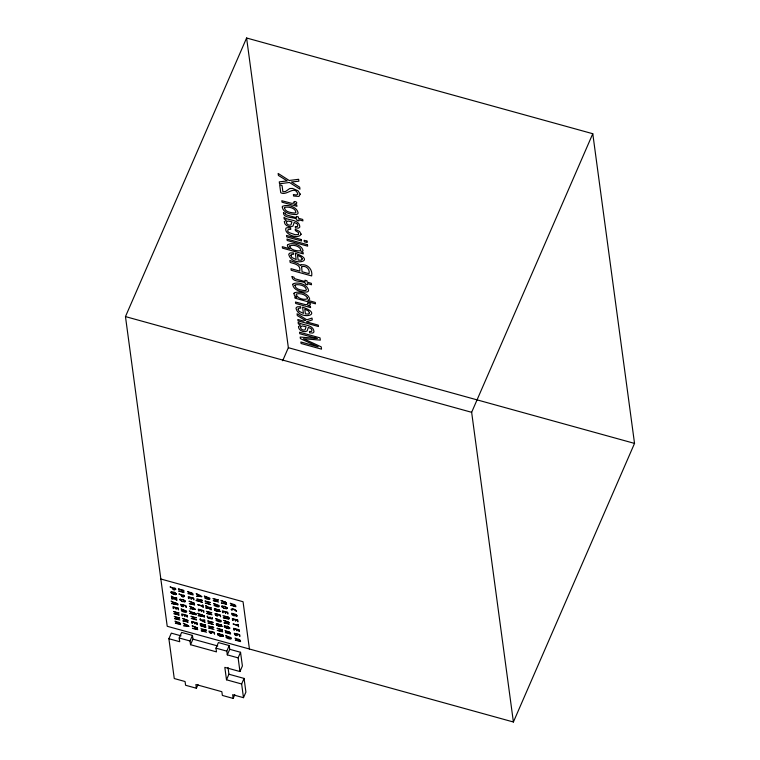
<?xml version="1.0" encoding="UTF-8"?>
<svg xmlns="http://www.w3.org/2000/svg" width="760" height="760" viewBox="0 0 760 760"><rect width="100%" height="100%" fill="white"/><g stroke="black" fill="none" stroke-linecap="round" stroke-linejoin="round"><path stroke-width="1.14" d="M125.466 316.597L246.601 38L592.781 133.722L634.533 443.403L513.399 722L167.219 626.278L125.466 316.597L471.647 412.309L513.399 722M282.673 360.743L288.353 347.69L246.601 38M198.008 684.532L196.393 688.246L185.582 685.254L185.079 681.53L174.258 678.538L168.891 638.723L171.314 633.146L181.051 635.835M168.891 638.723L179.711 641.716L179.208 637.982L181.63 632.406L192.451 635.398L192.954 639.131L190.523 644.708L216.486 651.88L215.982 648.147L218.405 642.57L229.225 645.563L229.729 649.297L227.306 654.873L238.118 657.865L239.96 671.545L224.817 667.365L226.499 679.801L241.642 683.99L243.485 697.68L232.664 694.688L233.168 698.421L222.357 695.428L221.853 691.695L195.89 684.513L196.393 688.246M190.523 644.708L190.019 640.975L192.451 635.398M227.306 654.873L226.803 651.139L229.225 645.563M226.499 679.801L228.921 674.225L228.009 667.442M238.118 657.865L240.54 652.289L229.729 649.297M239.96 671.545L242.392 665.969L240.54 652.289M233.168 698.421L234.792 694.697M241.642 683.99L244.065 678.414L228.921 674.225M243.485 697.68L245.907 692.103L244.065 678.414M471.647 412.309L592.781 133.722M288.353 347.69L634.533 443.403M160.844 579.006L243.048 601.73L249.422 649.011M192.954 639.131L217.778 645.99M179.208 637.982L190.019 640.975M215.982 648.147L226.803 651.139M287.403 245.138L287.707 246.658L289.911 248.805L282.283 246.696L282.483 248.14L303.287 253.887L303.098 252.491L301.122 251.94L303.088 250.809C302.271 245.062 291.412 241.442 287.403 245.138M282.283 206.976C282.986 212.999 291.232 214.709 296.315 214.462A6.593 3.183 23.5 0 0 298.12 212.971C297.151 206.825 287.726 204.041 282.606 206.245L282.283 206.976M292.733 284.534C293.445 290.548 301.691 292.258 306.764 292.02A6.593 3.183 23.5 0 0 308.579 290.529C307.61 284.382 298.186 281.599 293.065 283.803L292.733 284.534M294.13 201.96L293.626 203.129L291.887 203.376L281.817 200.735L282.017 202.179L296.941 206.311L296.761 204.934L294.177 204.221L296.618 203.423C297.806 201.875 293.626 200.839 294.13 201.96M307.781 303.249L307.277 304.409L305.539 304.665L295.469 302.024L295.668 303.459L310.593 307.591L310.412 306.223L307.828 305.51L310.27 304.703C311.457 303.154 307.277 302.119 307.781 303.249M178.847 622.373L179.892 623.827L178.961 624.178L180.595 624.625L180.31 623.352L178.847 622.373M191.425 592.743L192.47 594.197L191.339 594.5L193.163 594.994L192.888 593.721L191.425 592.743M228.874 631.778L229.919 633.232L228.988 633.583L230.622 634.03L230.337 632.757L228.874 631.778M234.146 604.466L235.191 605.919L234.061 606.223L235.885 606.717L235.609 605.444L234.146 604.466M238.849 639.35L239.884 640.803L238.953 641.155L240.587 641.601L240.312 640.328L238.849 639.35M290.833 255.274L291.792 257.459L296.162 259.578L295.317 253.289C318.231 261.202 291.175 267.188 288.733 254.191L290.016 252.976L293.351 252.862L293.55 254.277L291.878 254.344L290.833 255.274M298.091 309.101L299.05 311.286L303.42 313.405L302.575 307.116C325.479 315.039 298.433 321.024 295.991 308.019L297.274 306.812L300.608 306.688L300.798 308.104L299.136 308.17L298.091 309.101M182.523 604.646L183.274 605.369L183.207 606.746L183.863 605.425L185.45 605.872L186.257 607.468L186.019 605.663L182.523 604.646M210.833 631.361L211.593 632.082L211.527 633.45L212.182 632.139L213.769 632.586L214.576 634.172L214.339 632.377L210.833 631.361M216.857 613.957L217.616 614.678L217.55 616.056L218.206 614.736L219.792 615.182L220.6 616.778L220.352 614.982L216.857 613.957M236.151 633.593L236.911 634.315L236.844 635.692L237.49 634.372L239.086 634.818L239.884 636.405L239.647 634.609L236.151 633.593M209.541 617.414L208.753 618.003L207.708 617.225L207.812 616.198L207.052 616.227L207.927 618.061L212.401 618.972L212.163 617.471L211.689 618.611L210.501 618.26L210.064 617.044L209.541 617.414M200.232 618.934L201.058 619.942L204.611 620.008L204.962 620.378L202.663 620.521L205.219 622.269C204.24 621.956 198.255 619.524 200.232 618.934M302.252 258.932L301.226 260.252L298.158 260.091L297.512 255.322L301.007 257.013L302.252 258.932M309.51 312.759L308.484 314.079L305.406 313.918L304.769 309.149L308.265 310.849L309.51 312.759M300.209 194.132L298.955 196.431L293.578 196.013L293.388 194.55L296.238 195.016L297.882 194.151C294.642 184.5 286.843 196.327 280.744 192.736L279.68 184.861L282.045 185.516L282.891 191.786L285.447 191.52L289.76 188.527L292.572 188.432L297.967 190.741L300.209 194.132M307.515 297.967L307.325 298.813C303.772 300.333 297.151 298.414 296.219 294.358L296.457 293.968C300.133 292.97 305.662 294.443 307.515 297.967M301.112 234.184C298.623 239.742 283.974 234.545 285.865 228.294A5.481 2.651 23.5 0 1 288.059 227.658L290.577 227.943L290.767 229.349L288.249 229.349L287.651 231.078A3.296 1.596 23.5 0 0 289.247 232.645L295.137 234.707L298.442 234.583L298.528 232.626L295.393 230.622L295.203 229.225L299.573 231.486L301.112 234.184M293.997 293.388L294.291 295.137L296.685 297.35L294.776 296.818L294.956 298.148L315.495 303.829L315.305 302.423L307.876 300.371L309.69 299.126C308.484 293.246 299.402 290.938 294.338 292.78L293.997 293.388M284.44 207.765C284.876 212.078 291.042 212.667 294.462 213.009A3.648 1.767 23.5 0 0 295.934 212.154C295.184 207.708 288.401 206.596 284.715 207.309L284.44 207.765M294.889 285.323C295.336 289.626 301.492 290.225 304.922 290.567A3.648 1.767 23.5 0 0 306.394 289.712C305.634 285.266 298.851 284.154 295.174 284.867L294.889 285.323M236.55 611.163C236.873 612.389 231.791 606.679 231.961 610.403L231.049 609.254L232.436 608.722L235.334 609.681L236.55 611.163M289.645 246.059C290.643 250.22 296.865 251.18 300.533 250.752L300.951 250.315C300.276 246.23 292.885 243.969 289.645 246.059M284.344 221.692C284.145 225.482 290.082 228.105 292.99 226.062L294.158 222.471L297.036 223.687L297.815 225.35L297.397 226.508L295.279 226.518L295.459 227.867L298.576 228.152L299.829 227.05C299.592 219.051 288.353 220.894 283.983 217.303L284.183 218.937L286.349 220.191L284.344 221.692M301.635 267.102L302.072 271.748L309.073 273.676C310.089 269.373 306.233 265.525 302.119 266.494L301.635 267.102M298.481 326.619C298.291 330.41 304.228 333.032 307.135 330.99L308.303 327.408L311.182 328.615L311.961 330.277L311.543 331.436L309.424 331.455L309.605 332.794L312.721 333.089L313.975 331.987C313.738 323.988 302.499 325.831 298.129 322.231L298.328 323.865L300.495 325.118L298.481 326.619M233.434 613.757L234.184 614.774L233.482 615.714L235.761 615.818L234.764 614.755L235.571 614.346L233.434 613.757M286.425 222.138C286.083 224.304 289.18 225.739 290.918 224.941L291.973 221.815L288.002 221.008L286.425 222.138M300.57 327.066C300.228 329.232 303.326 330.666 305.064 329.878L306.118 326.752L302.147 325.935L300.57 327.066M177.964 622.877L178.391 624.026L175.332 623.181L177.355 623.01L174.971 621.167L178.258 622.25L177.964 622.877M190.541 593.246L190.969 594.396L187.91 593.55L189.924 593.38L187.539 591.536L190.826 592.619L190.541 593.246M227.99 632.282L228.418 633.431L225.359 632.586L227.382 632.415L224.998 630.572L228.285 631.655L227.99 632.282M233.263 604.969L233.69 606.119L230.631 605.274L232.645 605.102L230.261 603.26L233.548 604.342L233.263 604.969M237.956 639.853L238.393 640.994L235.325 640.148L237.348 639.986L234.964 638.144L238.25 639.217L237.956 639.853M175.693 589.428L174.202 589.969L175.085 589.105L174.068 587.993L175.57 588.411L175.693 589.428M184.509 596.467L183.017 597.008L183.891 596.153L182.875 595.042L184.386 595.46L184.509 596.467M217.541 609.558L217.493 610.327C208.458 608.095 222.186 610.936 214.358 608.703L219.688 610.147L217.541 609.558M219.507 624.482L219.45 625.252C210.425 623.019 224.152 625.85 216.315 623.628L221.701 625.072L219.507 624.482M220.875 634.438L220.827 635.217C211.793 632.985 225.52 635.816 217.683 633.593L223.041 635.037L220.875 634.438M232.997 615.039L232.047 614.821L231.61 613.272L232.902 613.605L232.313 614.08L232.997 615.039M283.442 212.791C283.508 218.633 293.512 216.638 296.704 219.184L296.865 220.343L298.908 220.913L298.756 219.744L302.926 220.903L302.727 219.44L298.556 218.291L298.376 216.923L296.324 216.353L296.505 217.721L286.767 215.032L285.684 214.434L285.427 213.341L283.442 212.791M292.058 276.659C292.115 282.501 302.119 280.497 305.311 283.052L305.472 284.212L307.524 284.781L307.363 283.613L311.534 284.772L311.334 283.309L307.163 282.159L306.983 280.782L304.931 280.221L305.121 281.589L295.374 278.901L294.291 278.302L294.034 277.21L292.058 276.659M185.934 611.505C174.382 608.019 188.584 615.192 186.475 610.964L181.032 608.969L185.934 611.505M209.19 598.614C197.638 595.128 211.84 602.3 209.722 598.063L204.288 596.077L209.19 598.614M218.528 606.033C206.967 602.547 221.169 609.719 219.06 605.492L213.617 603.497L218.528 606.033M220.552 621.072C209 617.586 223.202 624.758 221.084 620.531L215.65 618.535L220.552 621.072M230.575 638.2C219.023 634.714 233.225 641.886 231.107 637.659L225.673 635.664L230.575 638.2M176.424 594.178L175.522 594.709L174.03 594.044L176.424 594.178M185.383 601.502L184.471 602.034L182.989 601.369L185.383 601.502M227.211 608.342L226.309 608.864L224.817 608.209L227.211 608.342M229.71 628.244L228.807 628.776L227.316 628.111L229.71 628.244M237.091 615.875L236.569 616.369L236.065 614.479L237.091 615.875M173.916 592.154L176.377 593.845L173.916 592.154M182.865 599.478L185.335 601.169L182.865 599.478M224.703 606.318L227.164 608.01L224.703 606.318M227.202 626.221L229.672 627.912L227.202 626.221M171.066 591.926L173.137 592.353L171.066 591.926M180.016 599.26L182.096 599.678L180.016 599.26M221.853 606.091L223.924 606.518L221.853 606.091M224.352 626.003L226.423 626.42L224.352 626.003M219.925 611.543L217.218 610.983L219.925 611.543M221.882 626.458L219.184 625.908L221.882 626.458M223.25 636.424L220.552 635.873L223.25 636.424M300.951 264.917L300.219 265.382L297.72 263.435L289.873 260.49L290.139 262.447C294.519 263.815 301.074 264.689 299.763 271.101L290.976 268.679L291.194 270.275L311.666 275.927C312.959 269.486 307.297 263.53 300.951 264.917M173.584 603.886L171.513 603.611L172.482 603.288L172.311 602.072L171.076 601.131L174.961 602.718L175.256 603.231L172.976 602.614L173.081 603.345L175.246 604.342L173.584 603.886M191.757 613.709L189.677 613.434L190.655 613.111L190.484 611.895L189.24 610.954L193.135 612.541L193.429 613.054L191.149 612.436L191.254 613.168L193.42 614.165L191.757 613.709M200.241 615.999L198.16 615.723L199.13 615.4L198.968 614.184L197.723 613.244L201.618 614.831L201.913 615.334L199.633 614.726L199.737 615.457L201.903 616.455L200.241 615.999M305.188 320.359L303.43 321.034L297.825 319.485L298.015 320.872L318.488 326.534L318.298 325.147L306.413 321.86L312.255 319.912L312.008 318.07L306.859 319.808L297.055 313.756L297.302 315.599L305.188 320.359M289.465 182.466L279.537 183.787L279.281 181.858L287.251 180.927L278.407 175.427L278.141 173.441L289.199 180.49L298.642 179.293L298.898 181.193L291.469 182.011L299.706 187.188L299.972 189.183L289.465 182.466M176.719 598.072L174.838 598.234L176.861 599.165L174.866 598.614L177.013 600.295L174.344 598.861L171.665 598.851L174.258 598.452L171.504 597.692L174.202 598.063L171.294 596.144L174.163 597.673L176.719 598.072M181.811 604.856L181.545 605.625L182.609 606.66L181.06 605.701L180.671 604.267L181.811 604.856M211.014 607.611L209.142 607.781L211.166 608.712L209.161 608.161L211.318 609.833L208.639 608.399L205.96 608.399L208.563 607.99L205.808 607.231L208.496 607.601L205.599 605.692L208.458 607.211L211.014 607.611M216.153 614.165L215.887 614.935L216.942 615.97L215.393 615.011L215.004 613.586L216.153 614.165M210.13 631.569L209.864 632.329L210.928 633.375L209.38 632.406L208.99 630.981L210.13 631.569M235.448 633.802L235.173 634.562L236.236 635.607L234.688 634.638L234.298 633.213L235.448 633.802M173.337 588.183L172.947 588.99L173.603 589.741L172.207 587.964L170.05 586.881L173.337 588.183M182.143 595.232L181.763 596.03L182.419 596.79L181.013 595.004L178.866 593.931L182.143 595.232M226.394 602.67L224.38 602.633L226.613 604.285L221.274 602.956L225.834 603.734L223.573 602.205L225.634 602.271L220.951 600.533L226.394 602.67M194.427 603.326L192.423 603.297L194.645 604.95L189.316 603.62L193.866 604.399L191.615 602.861L193.667 602.936L188.983 601.198L194.427 603.326M187.948 620.568L185.943 620.54L188.176 622.193L182.837 620.863L187.387 621.642L185.136 620.103L187.197 620.179L182.505 618.44L187.948 620.568M229.064 622.525L227.059 622.497L229.282 624.15L223.953 622.811L228.504 623.599L226.252 622.06L228.314 622.126L223.62 620.397L229.064 622.525M197.543 628.007L195.538 627.978L197.761 629.631L192.432 628.301L196.982 629.081L194.731 627.542L196.783 627.617L192.1 625.879L197.543 628.007M317.015 338.466L300.19 337.05L300.409 338.627L318.136 346.788L300.856 341.971L301.065 343.491L321.537 349.153L321.233 346.873L303.468 338.703L320.321 340.128L320.017 337.867L299.544 332.205L299.744 333.726L317.015 338.466M199.016 596.429L196.545 596.211L197.629 595.859L197.448 594.577L196.194 593.607L198.797 594.785L198.123 594.88L199.016 596.429M201.77 596.686L199.718 596.495L201.058 596.192L199.528 595.128L201.77 596.686M192.46 608.988L189.99 608.76L191.064 608.418L190.893 607.135L189.639 606.157L192.242 607.344L191.558 607.439L192.46 608.988M195.215 609.235L193.163 609.054L194.493 608.75L192.973 607.677L195.215 609.235M186.086 626.069L183.616 625.841L184.699 625.499L184.518 624.216L183.264 623.238L185.868 624.425L185.193 624.511L186.086 626.069M188.841 626.316L186.789 626.126L188.129 625.832L186.599 624.758L188.841 626.316M177.764 604.219L175.93 604.133L177.878 605.064L177.764 604.219M195.938 614.042L194.094 613.957L196.052 614.887L195.938 614.042M204.421 616.332L202.578 616.236L204.535 617.177L204.421 616.332M301.359 239.533L286.501 235.429L286.691 236.892L301.549 241.005L301.359 239.533M306.974 241.091L304.123 240.302L304.323 241.766L307.173 242.554L306.974 241.091M307.458 244.72L286.985 239.058L287.185 240.502L307.658 246.164L307.458 244.72M183.701 590.396L178.343 588.914L183.112 590.634L183.284 591.897L178.629 591.014L183.986 592.496L183.701 590.396M218.31 599.972L212.961 598.49L217.227 601.274L213.237 600.581L218.595 602.062L214.32 599.269L218.31 599.972M210.32 602.49L204.962 601.008L207.48 602.11L207.66 603.402L205.257 603.136L210.615 604.618L208.287 603.573L208.116 602.281L210.32 602.49M202.264 600.333L196.906 598.851L197.153 600.742L195.994 600.419L202.53 602.338L197.752 600.619L197.59 599.45L202.264 600.333M193.638 598.177L188.28 596.695L188.518 598.443L189.136 598.614L188.964 597.284L190.807 597.797L190.978 599.07L191.596 599.241L191.416 597.968L193.078 598.424L193.876 599.925L193.638 598.177M202.92 605.197L202.293 605.026L202.416 605.938L197.685 604.628L202.473 606.366L203.214 607.449L202.92 605.197M227.686 612.303L222.328 610.822L222.566 612.569L223.193 612.74L223.012 611.41L224.855 611.923L225.644 613.367L225.473 612.094L227.135 612.55L227.924 614.051L227.686 612.303M228.342 617.12L222.984 615.638L227.249 618.431L223.269 617.728L228.618 619.21L224.343 616.417L228.342 617.12M211.707 612.769L206.35 611.287L210.625 614.08L206.634 613.377L211.993 614.859L207.718 612.075L211.707 612.769M203.642 610.603L198.284 609.13L198.522 610.878L199.148 611.049L198.968 609.719L200.811 610.223L201.6 611.676L201.428 610.394L203.091 610.859L203.88 612.361L203.642 610.603M237.69 620.065L232.332 618.592L232.56 620.341L233.187 620.511L233.006 619.181L234.85 619.685L235.638 621.139L235.467 619.856L237.13 620.322L237.918 621.822L237.69 620.065M229.188 617.947L228.446 617.737L228.56 618.611L229.311 618.82L229.188 617.947M238.288 624.53L237.661 624.359L237.785 625.271L233.054 623.96L237.842 625.698L238.593 626.781L238.288 624.53M178.286 608.181L172.928 606.698L173.166 608.447L173.793 608.617L173.612 607.288L175.456 607.8L176.244 609.254L176.073 607.971L177.736 608.428L178.524 609.928L178.286 608.181M178.932 612.968L173.575 611.486L176.092 612.579L176.263 613.871L173.869 613.614L179.218 615.096L176.899 614.051L176.728 612.76L178.932 612.968M196.28 617.766L190.921 616.284L193.439 617.386L193.61 618.678L191.207 618.412L196.564 619.894L194.246 618.849L194.066 617.557L196.28 617.766M213.009 622.383L207.651 620.901L210.159 621.994L210.339 623.285L207.936 623.029L213.294 624.511L210.966 623.466L210.795 622.174L213.009 622.383M187.074 615.41L181.716 613.928L181.953 615.676L182.571 615.847L182.391 614.517L184.243 615.03L185.022 616.483L184.851 615.201L186.513 615.657L187.311 617.158L187.074 615.41M238.991 629.774L233.633 628.292L233.871 630.04L234.498 630.211L234.317 628.881L236.16 629.394L236.949 630.838L236.778 629.565L238.44 630.021L239.229 631.522L238.991 629.774M205.589 625.053L200.232 623.57L200.535 625.832L205.893 627.313L201.077 625.603L201.001 625.053L205.77 626.373L200.877 624.121L205.589 625.053M179.607 617.947L174.249 616.464L178.524 619.257L174.534 618.554L179.892 620.036L175.617 617.244L179.607 617.947M213.674 627.37L208.316 625.889L212.591 628.681L208.601 627.978L213.959 629.461L209.684 626.667L213.674 627.37M222.328 629.755L216.97 628.273L221.739 629.992L221.91 631.256L217.255 630.372L222.613 631.855L222.328 629.755M196.973 622.915L191.615 621.433L191.852 623.181L192.47 623.352L192.299 622.022L194.142 622.535L194.93 623.979L194.759 622.706L196.412 623.162L197.21 624.663L196.973 622.915M206.283 630.144L200.925 628.663L205.19 631.456L201.2 630.753L206.559 632.234L202.284 629.442L206.283 630.144M222.347 606.86L221.711 606.679L224.457 608.532L222.347 606.86M171.56 592.695L170.924 592.515L173.669 594.367L171.56 592.695M180.509 600.02L179.873 599.839L182.628 601.692L180.509 600.02M215.156 610.147L214.443 609.947L216.638 611.192L215.156 610.147M224.846 626.762L224.209 626.582L226.955 628.434L224.846 626.762M217.113 625.072L216.4 624.862L218.605 626.116L217.113 625.072M218.49 635.037L217.778 634.828L219.972 636.082L218.49 635.037M177.688 603.962L175.607 602.936L177.688 603.962M204.335 616.075L202.264 615.049L204.335 616.075M195.852 613.785L193.781 612.76L195.852 613.785M218.395 610.612L219.858 611.173L218.395 610.612M220.352 625.528L221.815 626.088L220.352 625.528M221.72 635.493L223.184 636.053L221.72 635.493"/></g></svg>
